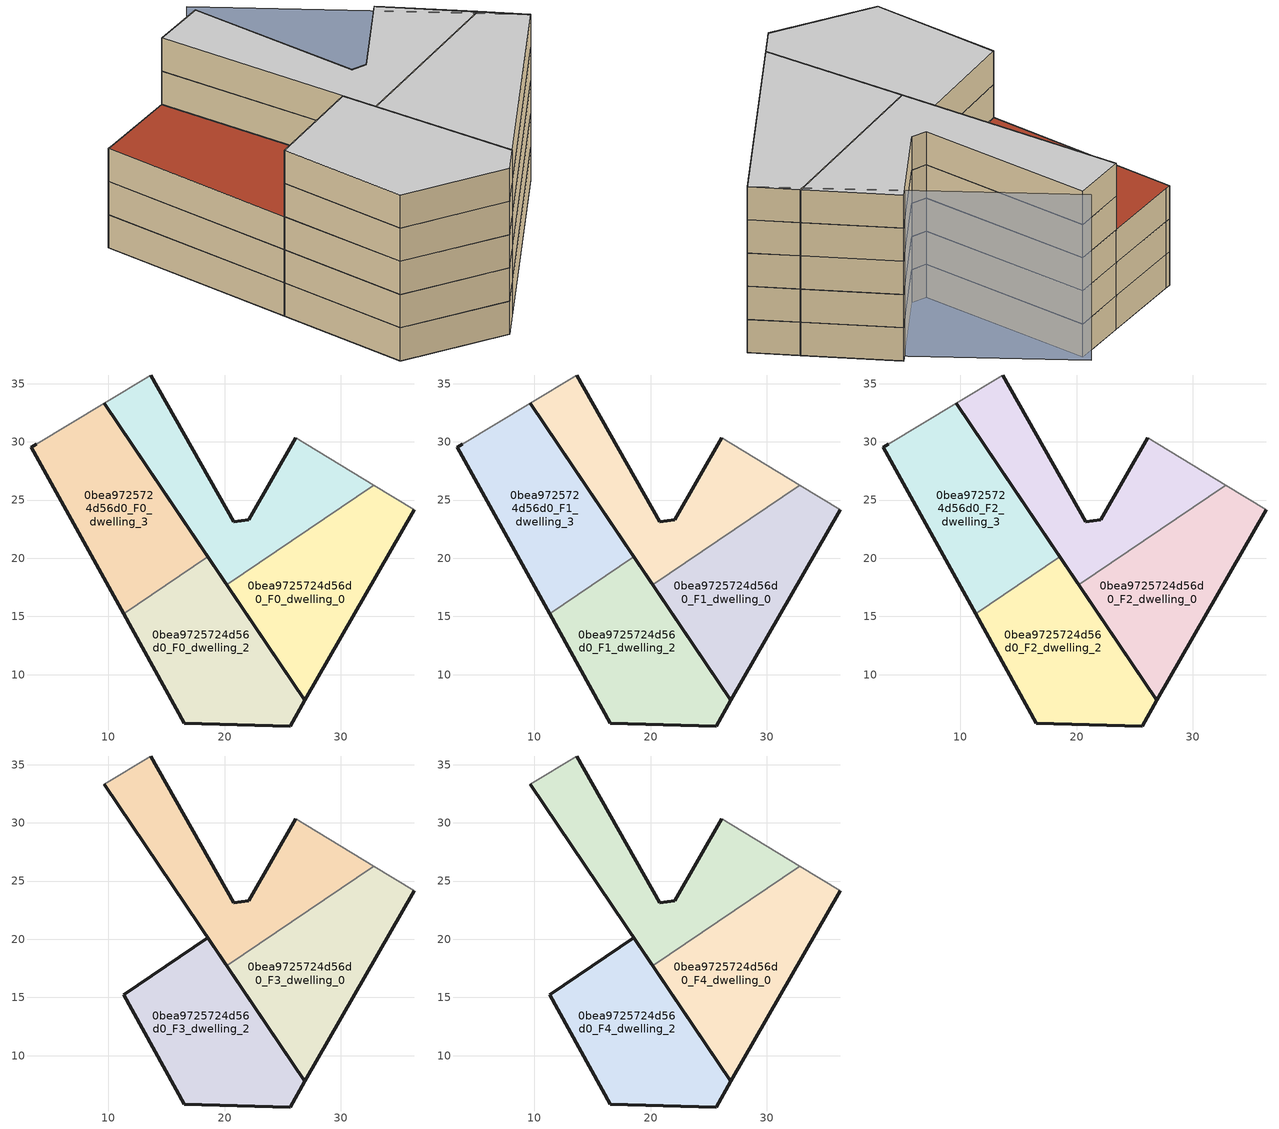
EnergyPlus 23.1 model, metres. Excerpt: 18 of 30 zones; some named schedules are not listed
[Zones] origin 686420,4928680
0bea9725724d56d0_F0_dwelling_0
 floor ground (EU_floor_Construction): 26.9,7.82 36.3,24.19 32.83,26.28 20.2,17.74 z0
 wall outside (EU_wall_Construction): 36.3,24.19 26.9,7.82 20.2,17.74 z0:3
 wall adiabatic (EU_wall_Construction): 32.83,26.28 36.3,24.19 z0:3
 wall to 0bea9725724d56d0_F0_dwelling_1 (EU_wall_Construction): 20.2,17.74 32.83,26.28 z0:3
0bea9725724d56d0_F0_dwelling_1
 floor ground (EU_floor_Construction): 32.83,26.28 26.09,30.36 22.08,23.33 20.77,23.15 13.68,35.75 9.66,33.32 20.2,17.74 z0
 wall outside (EU_wall_Construction): 13.68,35.75 20.77,23.15 22.08,23.33 26.09,30.36 / 20.2,17.74 9.66,33.32 z0:3
 wall adiabatic (EU_wall_Construction): 9.66,33.32 13.68,35.75 / 26.09,30.36 32.83,26.28 z0:3
0bea9725724d56d0_F0_dwelling_2
 floor ground (EU_floor_Construction): 25.62,5.59 26.9,7.82 18.57,20.14 11.31,15.24 16.54,5.82 z0
 wall outside (EU_wall_Construction): 18.57,20.14 26.9,7.82 25.62,5.59 16.54,5.82 11.31,15.24 z0:3
 wall to 0bea9725724d56d0_F0_dwelling_3 (EU_wall_Construction): 11.31,15.24 18.57,20.14 z0:3
0bea9725724d56d0_F0_dwelling_3
 floor ground (EU_floor_Construction): 18.57,20.14 9.66,33.32 3.83,29.81 3.39,29.55 11.31,15.24 z0
 wall outside (EU_wall_Construction): 9.66,33.32 18.57,20.14 / 11.31,15.24 3.39,29.55 3.83,29.81 z0:3
 wall adiabatic (EU_wall_Construction): 3.83,29.81 9.66,33.32 z0:3
0bea9725724d56d0_F1_dwelling_0
 floor to 0bea9725724d56d0_F0_dwelling_0 (EU_floor_Construction): 26.9,7.82 36.29,24.19 32.83,26.28 20.2,17.74 z3
 wall outside (EU_wall_Construction): 36.3,24.19 26.9,7.82 20.2,17.74 z3:6
 wall adiabatic (EU_wall_Construction): 32.83,26.28 36.3,24.19 z3:6
 wall to 0bea9725724d56d0_F1_dwelling_1 (EU_wall_Construction): 20.2,17.74 32.83,26.28 z3:6
0bea9725724d56d0_F1_dwelling_1
 floor to 0bea9725724d56d0_F0_dwelling_1 (EU_floor_Construction): 32.83,26.28 26.09,30.36 22.08,23.33 20.76,23.15 13.67,35.75 9.66,33.32 20.2,17.74 z3
 wall outside (EU_wall_Construction): 13.68,35.75 20.77,23.15 22.08,23.33 26.09,30.36 / 20.2,17.74 9.66,33.32 z3:6
 wall adiabatic (EU_wall_Construction): 9.66,33.32 13.68,35.75 / 26.09,30.36 32.83,26.28 z3:6
0bea9725724d56d0_F1_dwelling_2
 floor to 0bea9725724d56d0_F0_dwelling_2 (EU_floor_Construction): 25.62,5.59 26.9,7.82 18.57,20.14 11.31,15.24 16.53,5.82 z3
 wall outside (EU_wall_Construction): 18.57,20.14 26.9,7.82 25.62,5.59 16.54,5.82 11.31,15.24 z3:6
 wall to 0bea9725724d56d0_F1_dwelling_3 (EU_wall_Construction): 11.31,15.24 18.57,20.14 z3:6
0bea9725724d56d0_F1_dwelling_3
 floor to 0bea9725724d56d0_F0_dwelling_3 (EU_floor_Construction): 18.57,20.14 9.66,33.32 3.83,29.81 3.38,29.55 11.31,15.24 z3
 wall outside (EU_wall_Construction): 9.66,33.32 18.57,20.14 / 11.31,15.24 3.39,29.55 3.83,29.81 z3:6
 wall adiabatic (EU_wall_Construction): 3.83,29.81 9.66,33.32 z3:6
0bea9725724d56d0_F2_dwelling_0
 floor to 0bea9725724d56d0_F1_dwelling_0 (EU_floor_Construction): 26.9,7.82 36.29,24.19 32.83,26.28 20.2,17.74 z6
 wall outside (EU_wall_Construction): 36.3,24.19 26.9,7.82 20.2,17.74 z6:9
 wall adiabatic (EU_wall_Construction): 32.83,26.28 36.3,24.19 z6:9
 wall to 0bea9725724d56d0_F2_dwelling_1 (EU_wall_Construction): 20.2,17.74 32.83,26.28 z6:9
0bea9725724d56d0_F2_dwelling_1
 floor to 0bea9725724d56d0_F1_dwelling_1 (EU_floor_Construction): 32.83,26.28 26.09,30.36 22.08,23.33 20.76,23.15 13.67,35.75 9.66,33.32 20.2,17.74 z6
 wall outside (EU_wall_Construction): 13.68,35.75 20.77,23.15 22.08,23.33 26.09,30.36 / 20.2,17.74 9.66,33.32 z6:9
 wall adiabatic (EU_wall_Construction): 9.66,33.32 13.68,35.75 / 26.09,30.36 32.83,26.28 z6:9
0bea9725724d56d0_F2_dwelling_2
 floor to 0bea9725724d56d0_F1_dwelling_2 (EU_floor_Construction): 25.62,5.59 26.9,7.82 18.57,20.14 11.31,15.24 16.53,5.82 z6
 wall outside (EU_wall_Construction): 18.57,20.14 26.9,7.82 25.62,5.59 16.54,5.82 11.31,15.24 z6:9
 wall to 0bea9725724d56d0_F2_dwelling_3 (EU_wall_Construction): 11.31,15.24 18.57,20.14 z6:9
0bea9725724d56d0_F2_dwelling_3
 floor to 0bea9725724d56d0_F1_dwelling_3 (EU_floor_Construction): 18.57,20.14 9.66,33.32 3.83,29.81 3.38,29.55 11.31,15.24 z6
 wall outside (EU_wall_Construction): 9.66,33.32 18.57,20.14 / 11.31,15.24 3.39,29.55 3.83,29.81 z6:9
 wall adiabatic (EU_wall_Construction): 3.83,29.81 9.66,33.32 z6:9
 roof outside (EU_roof_Construction): 9.66,33.32 18.57,20.14 11.31,15.24 3.39,29.55 3.83,29.81 z9
0bea9725724d56d0_F3_dwelling_0
 floor to 0bea9725724d56d0_F2_dwelling_0 (EU_floor_Construction): 26.9,7.82 36.29,24.19 32.83,26.28 20.2,17.74 z9
 wall outside (EU_wall_Construction): 36.3,24.19 26.9,7.82 20.2,17.74 z9:12
 wall adiabatic (EU_wall_Construction): 32.83,26.28 36.3,24.19 z9:12
 wall to 0bea9725724d56d0_F3_dwelling_1 (EU_wall_Construction): 20.2,17.74 32.83,26.28 z9:12
0bea9725724d56d0_F3_dwelling_1
 floor to 0bea9725724d56d0_F2_dwelling_1 (EU_floor_Construction): 32.83,26.28 26.09,30.36 22.08,23.33 20.76,23.15 13.67,35.75 9.66,33.32 20.2,17.74 z9
 wall outside (EU_wall_Construction): 13.68,35.75 20.77,23.15 22.08,23.33 26.09,30.36 / 20.2,17.74 9.66,33.32 z9:12
 wall adiabatic (EU_wall_Construction): 9.66,33.32 13.68,35.75 / 26.09,30.36 32.83,26.28 z9:12
0bea9725724d56d0_F3_dwelling_2
 floor to 0bea9725724d56d0_F2_dwelling_2 (EU_floor_Construction): 25.62,5.59 26.9,7.82 18.57,20.14 11.31,15.24 16.53,5.82 z9
 wall outside (EU_wall_Construction): 25.62,5.59 16.54,5.82 11.31,15.24 18.57,20.14 26.9,7.82 25.62,5.59 z9:12
0bea9725724d56d0_F4_dwelling_0
 floor to 0bea9725724d56d0_F3_dwelling_0 (EU_floor_Construction): 26.9,7.82 36.29,24.19 32.83,26.28 20.2,17.74 z12
 wall outside (EU_wall_Construction): 36.3,24.19 26.9,7.82 20.2,17.74 z12:15
 wall adiabatic (EU_wall_Construction): 32.83,26.28 36.3,24.19 z12:15
 wall to 0bea9725724d56d0_F4_dwelling_1 (EU_wall_Construction): 20.2,17.74 32.83,26.28 z12:15
 ceiling to 0bea9725724d56d0_F5_dwelling_0 (EU_floor_Construction): 36.29,24.19 26.9,7.82 20.2,17.74 32.83,26.28 z15
0bea9725724d56d0_F4_dwelling_1
 floor to 0bea9725724d56d0_F3_dwelling_1 (EU_floor_Construction): 32.83,26.28 26.09,30.36 22.08,23.33 20.76,23.15 13.67,35.75 9.66,33.32 20.2,17.74 z12
 wall outside (EU_wall_Construction): 13.68,35.75 20.77,23.15 22.08,23.33 26.09,30.36 / 20.2,17.74 9.66,33.32 z12:15
 wall adiabatic (EU_wall_Construction): 9.66,33.32 13.68,35.75 / 26.09,30.36 32.83,26.28 z12:15
 ceiling to 0bea9725724d56d0_F5_dwelling_1 (EU_floor_Construction): 26.09,30.36 32.83,26.28 20.2,17.74 9.66,33.32 13.67,35.75 20.76,23.15 22.08,23.33 z15
0bea9725724d56d0_F4_dwelling_2
 floor to 0bea9725724d56d0_F3_dwelling_2 (EU_floor_Construction): 25.62,5.59 26.9,7.82 18.57,20.14 11.31,15.24 16.53,5.82 z12
 wall outside (EU_wall_Construction): 25.62,5.59 16.54,5.82 11.31,15.24 18.57,20.14 26.9,7.82 25.62,5.59 z12:15
 ceiling to 0bea9725724d56d0_F5_dwelling_2 (EU_floor_Construction): 18.57,20.14 26.9,7.82 25.62,5.59 16.53,5.82 11.31,15.24 z15
shading: 36.29,24.19 13.27,36.43 z0:15
[Building]
EU S2 Campaign: North Axis=0; Terrain=City; Solar Distribution=FullExterior
[Site:Location]
Bologna: Latitude=44.5; Longitude=11.25; Time Zone=1; Elevation=37
[SizingPeriod:WeatherFileDays]
AnnualSizingPeriod: Begin Month=1; Begin Day of Month=1; End Month=12; End Day of Month=31; Day of Week for Start Day=Monday; Use Weather File Daylight Saving Period=No; Use Weather File Rain and Snow Indicators=No
[MATERIAL]
EU_InternalMass_Material: Roughness=MediumRough; Thickness=0.1; Conductivity=1; Density=1800; Specific Heat=900; Thermal Absorptance=0.9; Solar Absorptance=0.7; Visible Absorptance=0.7
[MATERIAL:NOMASS] Roughness=MediumRough; Thermal Absorptance=0.9; Solar Absorptance=0.7; Visible Absorptance=0.7
Name | Thermal Resistance
EU_wall_NoMass | 0.779417
EU_roof_NoMass | 0.435466
EU_floor_NoMass | 0.588222
[CONSTRUCTION]
EU_wall_Construction: EU_wall_NoMass
EU_roof_Construction: EU_roof_NoMass
EU_floor_Construction: EU_floor_NoMass
EU_InternalMass_Construction: EU_InternalMass_Material
[ZONE] Type=1; Multiplier=1; Ceiling Height=autocalculate; Floor Area=autocalculate; Part of Total Floor Area=Yes
Name | Volume
0bea9725724d56d0_F0_dwelling_0; 0bea9725724d56d0_F1_dwelling_0; 0bea9725724d56d0_F2_dwelling_0; 0bea9725724d56d0_F3_dwelling_0; 0bea9725724d56d0_F4_dwelling_0 | 388.458
0bea9725724d56d0_F0_dwelling_1 | 388.49
0bea9725724d56d0_F1_dwelling_1; 0bea9725724d56d0_F2_dwelling_1; 0bea9725724d56d0_F3_dwelling_1; 0bea9725724d56d0_F4_dwelling_1 | 388.489
0bea9725724d56d0_F0_dwelling_2; 0bea9725724d56d0_F1_dwelling_2; 0bea9725724d56d0_F2_dwelling_2; 0bea9725724d56d0_F3_dwelling_2; 0bea9725724d56d0_F4_dwelling_2 | 388.463
0bea9725724d56d0_F0_dwelling_3; 0bea9725724d56d0_F1_dwelling_3; 0bea9725724d56d0_F2_dwelling_3 | 388.449
[INTERNALMASS] Construction=EU_InternalMass_Construction
Name | Zone or ZoneList | Surface Area
0bea9725724d56d0_F0_dwelling_0_EU_InternalMass | 0bea9725724d56d0_F0_dwelling_0 | 129.487
0bea9725724d56d0_F0_dwelling_1_EU_InternalMass | 0bea9725724d56d0_F0_dwelling_1 | 129.501
0bea9725724d56d0_F0_dwelling_2_EU_InternalMass | 0bea9725724d56d0_F0_dwelling_2 | 129.489
0bea9725724d56d0_F0_dwelling_3_EU_InternalMass | 0bea9725724d56d0_F0_dwelling_3 | 129.483
0bea9725724d56d0_F1_dwelling_0_EU_InternalMass | 0bea9725724d56d0_F1_dwelling_0 | 129.487
0bea9725724d56d0_F1_dwelling_1_EU_InternalMass | 0bea9725724d56d0_F1_dwelling_1 | 129.501
0bea9725724d56d0_F1_dwelling_2_EU_InternalMass | 0bea9725724d56d0_F1_dwelling_2 | 129.489
0bea9725724d56d0_F1_dwelling_3_EU_InternalMass | 0bea9725724d56d0_F1_dwelling_3 | 129.483
0bea9725724d56d0_F2_dwelling_0_EU_InternalMass | 0bea9725724d56d0_F2_dwelling_0 | 129.487
0bea9725724d56d0_F2_dwelling_1_EU_InternalMass | 0bea9725724d56d0_F2_dwelling_1 | 129.501
0bea9725724d56d0_F2_dwelling_2_EU_InternalMass | 0bea9725724d56d0_F2_dwelling_2 | 129.489
0bea9725724d56d0_F2_dwelling_3_EU_InternalMass | 0bea9725724d56d0_F2_dwelling_3 | 129.483
0bea9725724d56d0_F3_dwelling_0_EU_InternalMass | 0bea9725724d56d0_F3_dwelling_0 | 172.65
0bea9725724d56d0_F3_dwelling_1_EU_InternalMass | 0bea9725724d56d0_F3_dwelling_1 | 172.659
0bea9725724d56d0_F3_dwelling_2_EU_InternalMass | 0bea9725724d56d0_F3_dwelling_2 | 172.662
0bea9725724d56d0_F4_dwelling_0_EU_InternalMass | 0bea9725724d56d0_F4_dwelling_0 | 172.65
0bea9725724d56d0_F4_dwelling_1_EU_InternalMass | 0bea9725724d56d0_F4_dwelling_1 | 172.659
0bea9725724d56d0_F4_dwelling_2_EU_InternalMass | 0bea9725724d56d0_F4_dwelling_2 | 172.662
[OTHEREQUIPMENT] Fuel Type=Electricity; Design Level Calculation Method=Watts/Area; Power per Zone Floor Area=1; Fraction Latent=0; Fraction Radiant=0; Fraction Lost=0; Carbon Dioxide Generation Rate=0; EndUse Subcategory=EU_Step8_InternalGains
Name | Zone or ZoneList or Space or SpaceList | Schedule
EU_Step8_InternalGain_0bea9725724d56d0_F0_dwelling_0_f000 | 0bea9725724d56d0_F0_dwelling_0 | EU_Step8_GainSchedule_0bea9725724d56d0_F0_dwelling_0_f000
EU_Step8_InternalGain_0bea9725724d56d0_F0_dwelling_1_f000 | 0bea9725724d56d0_F0_dwelling_1 | EU_Step8_GainSchedule_0bea9725724d56d0_F0_dwelling_1_f000
EU_Step8_InternalGain_0bea9725724d56d0_F0_dwelling_2_f000 | 0bea9725724d56d0_F0_dwelling_2 | EU_Step8_GainSchedule_0bea9725724d56d0_F0_dwelling_2_f000
EU_Step8_InternalGain_0bea9725724d56d0_F0_dwelling_3_f000 | 0bea9725724d56d0_F0_dwelling_3 | EU_Step8_GainSchedule_0bea9725724d56d0_F0_dwelling_3_f000
EU_Step8_InternalGain_0bea9725724d56d0_F1_dwelling_0_f000 | 0bea9725724d56d0_F1_dwelling_0 | EU_Step8_GainSchedule_0bea9725724d56d0_F1_dwelling_0_f000
EU_Step8_InternalGain_0bea9725724d56d0_F1_dwelling_1_f000 | 0bea9725724d56d0_F1_dwelling_1 | EU_Step8_GainSchedule_0bea9725724d56d0_F1_dwelling_1_f000
EU_Step8_InternalGain_0bea9725724d56d0_F1_dwelling_2_f000 | 0bea9725724d56d0_F1_dwelling_2 | EU_Step8_GainSchedule_0bea9725724d56d0_F1_dwelling_2_f000
EU_Step8_InternalGain_0bea9725724d56d0_F1_dwelling_3_f000 | 0bea9725724d56d0_F1_dwelling_3 | EU_Step8_GainSchedule_0bea9725724d56d0_F1_dwelling_3_f000
EU_Step8_InternalGain_0bea9725724d56d0_F2_dwelling_0_f000 | 0bea9725724d56d0_F2_dwelling_0 | EU_Step8_GainSchedule_0bea9725724d56d0_F2_dwelling_0_f000
EU_Step8_InternalGain_0bea9725724d56d0_F2_dwelling_1_f000 | 0bea9725724d56d0_F2_dwelling_1 | EU_Step8_GainSchedule_0bea9725724d56d0_F2_dwelling_1_f000
EU_Step8_InternalGain_0bea9725724d56d0_F2_dwelling_2_f000 | 0bea9725724d56d0_F2_dwelling_2 | EU_Step8_GainSchedule_0bea9725724d56d0_F2_dwelling_2_f000
EU_Step8_InternalGain_0bea9725724d56d0_F2_dwelling_3_f000 | 0bea9725724d56d0_F2_dwelling_3 | EU_Step8_GainSchedule_0bea9725724d56d0_F2_dwelling_3_f000
EU_Step8_InternalGain_0bea9725724d56d0_F3_dwelling_0_f000 | 0bea9725724d56d0_F3_dwelling_0 | EU_Step8_GainSchedule_0bea9725724d56d0_F3_dwelling_0_f000
EU_Step8_InternalGain_0bea9725724d56d0_F3_dwelling_1_f000 | 0bea9725724d56d0_F3_dwelling_1 | EU_Step8_GainSchedule_0bea9725724d56d0_F3_dwelling_1_f000
EU_Step8_InternalGain_0bea9725724d56d0_F3_dwelling_2_f000 | 0bea9725724d56d0_F3_dwelling_2 | EU_Step8_GainSchedule_0bea9725724d56d0_F3_dwelling_2_f000
EU_Step8_InternalGain_0bea9725724d56d0_F4_dwelling_0_f000 | 0bea9725724d56d0_F4_dwelling_0 | EU_Step8_GainSchedule_0bea9725724d56d0_F4_dwelling_0_f000
EU_Step8_InternalGain_0bea9725724d56d0_F4_dwelling_1_f000 | 0bea9725724d56d0_F4_dwelling_1 | EU_Step8_GainSchedule_0bea9725724d56d0_F4_dwelling_1_f000
EU_Step8_InternalGain_0bea9725724d56d0_F4_dwelling_2_f000 | 0bea9725724d56d0_F4_dwelling_2 | EU_Step8_GainSchedule_0bea9725724d56d0_F4_dwelling_2_f000
[ZONEVENTILATION:DESIGNFLOWRATE] Schedule=EU_AlwaysOn; Design Flow Rate Calculation Method=AirChanges/Hour; Air Changes per Hour=0.712058; Ventilation Type=Natural; Fan Pressure Rise=0; Fan Total Efficiency=1; Constant Term Coefficient=1; Temperature Term Coefficient=0; Velocity Term Coefficient=0; Velocity Squared Term Coefficient=0; Minimum Indoor Temperature=-100; Maximum Indoor Temperature=100; Delta Temperature=-100; Minimum Outdoor Temperature=-100; Maximum Outdoor Temperature=100; Maximum Wind Speed=40
Name | Zone or ZoneList or Space or SpaceList
EU_ConstantAir_0bea9725724d56d0_F0_dwelling_0 | 0bea9725724d56d0_F0_dwelling_0
EU_ConstantAir_0bea9725724d56d0_F0_dwelling_1 | 0bea9725724d56d0_F0_dwelling_1
EU_ConstantAir_0bea9725724d56d0_F0_dwelling_2 | 0bea9725724d56d0_F0_dwelling_2
EU_ConstantAir_0bea9725724d56d0_F0_dwelling_3 | 0bea9725724d56d0_F0_dwelling_3
EU_ConstantAir_0bea9725724d56d0_F1_dwelling_0 | 0bea9725724d56d0_F1_dwelling_0
EU_ConstantAir_0bea9725724d56d0_F1_dwelling_1 | 0bea9725724d56d0_F1_dwelling_1
EU_ConstantAir_0bea9725724d56d0_F1_dwelling_2 | 0bea9725724d56d0_F1_dwelling_2
EU_ConstantAir_0bea9725724d56d0_F1_dwelling_3 | 0bea9725724d56d0_F1_dwelling_3
EU_ConstantAir_0bea9725724d56d0_F2_dwelling_0 | 0bea9725724d56d0_F2_dwelling_0
EU_ConstantAir_0bea9725724d56d0_F2_dwelling_1 | 0bea9725724d56d0_F2_dwelling_1
EU_ConstantAir_0bea9725724d56d0_F2_dwelling_2 | 0bea9725724d56d0_F2_dwelling_2
EU_ConstantAir_0bea9725724d56d0_F2_dwelling_3 | 0bea9725724d56d0_F2_dwelling_3
EU_ConstantAir_0bea9725724d56d0_F3_dwelling_0 | 0bea9725724d56d0_F3_dwelling_0
EU_ConstantAir_0bea9725724d56d0_F3_dwelling_1 | 0bea9725724d56d0_F3_dwelling_1
EU_ConstantAir_0bea9725724d56d0_F3_dwelling_2 | 0bea9725724d56d0_F3_dwelling_2
EU_ConstantAir_0bea9725724d56d0_F4_dwelling_0 | 0bea9725724d56d0_F4_dwelling_0
EU_ConstantAir_0bea9725724d56d0_F4_dwelling_1 | 0bea9725724d56d0_F4_dwelling_1
EU_ConstantAir_0bea9725724d56d0_F4_dwelling_2 | 0bea9725724d56d0_F4_dwelling_2
[HVACTEMPLATE:THERMOSTAT] Constant Heating Setpoint=20; Constant Cooling Setpoint=50
EU_HeatOnly_0bea9725724d56d0_F0_dwelling_0; EU_HeatOnly_0bea9725724d56d0_F0_dwelling_1; EU_HeatOnly_0bea9725724d56d0_F0_dwelling_2; EU_HeatOnly_0bea9725724d56d0_F0_dwelling_3; EU_HeatOnly_0bea9725724d56d0_F1_dwelling_0; EU_HeatOnly_0bea9725724d56d0_F1_dwelling_1; EU_HeatOnly_0bea9725724d56d0_F1_dwelling_2; EU_HeatOnly_0bea9725724d56d0_F1_dwelling_3; EU_HeatOnly_0bea9725724d56d0_F2_dwelling_0; EU_HeatOnly_0bea9725724d56d0_F2_dwelling_1; EU_HeatOnly_0bea9725724d56d0_F2_dwelling_2; EU_HeatOnly_0bea9725724d56d0_F2_dwelling_3; EU_HeatOnly_0bea9725724d56d0_F3_dwelling_0; EU_HeatOnly_0bea9725724d56d0_F3_dwelling_1; EU_HeatOnly_0bea9725724d56d0_F3_dwelling_2; EU_HeatOnly_0bea9725724d56d0_F4_dwelling_0; EU_HeatOnly_0bea9725724d56d0_F4_dwelling_1; EU_HeatOnly_0bea9725724d56d0_F4_dwelling_2; EU_HeatOnly_0bea9725724d56d0_F5_dwelling_0; EU_HeatOnly_0bea9725724d56d0_F5_dwelling_1; EU_HeatOnly_0bea9725724d56d0_F5_dwelling_2; EU_HeatOnly_0bea9725724d56d0_F6_dwelling_0; EU_HeatOnly_0bea9725724d56d0_F6_dwelling_1; EU_HeatOnly_0bea9725724d56d0_F6_dwelling_2; EU_HeatOnly_0bea9725724d56d0_F7_dwelling_0; EU_HeatOnly_0bea9725724d56d0_F7_dwelling_1; EU_HeatOnly_0bea9725724d56d0_F7_dwelling_2; EU_HeatOnly_0bea9725724d56d0_F8_dwelling_0; EU_HeatOnly_0bea9725724d56d0_F8_dwelling_1; EU_HeatOnly_0bea9725724d56d0_F8_dwelling_2
[HVACTEMPLATE:ZONE:IDEALLOADSAIRSYSTEM] System Availability Schedule=EU_AlwaysOn; Maximum Heating Supply Air Temperature=50; Minimum Cooling Supply Air Temperature=13; Maximum Heating Supply Air Humidity Ratio=0.0156; Minimum Cooling Supply Air Humidity Ratio=0.0077; Heating Limit=NoLimit; Cooling Limit=NoLimit; Heating Availability Schedule=EU_AlwaysOn; Cooling Availability Schedule=EU_CoolingOff; Dehumidification Control Type=ConstantSensibleHeatRatio; Cooling Sensible Heat Ratio=0.7; Dehumidification Setpoint=60; Humidification Control Type=None; Humidification Setpoint=30; Outdoor Air Method=None; Outdoor Air Flow Rate per Person=0.00944; Outdoor Air Flow Rate per Zone Floor Area=0; Outdoor Air Flow Rate per Zone=0; Demand Controlled Ventilation Type=None; Outdoor Air Economizer Type=NoEconomizer; Heat Recovery Type=None; Sensible Heat Recovery Effectiveness=0.7; Latent Heat Recovery Effectiveness=0.65
Name | Template Thermostat
0bea9725724d56d0_F0_dwelling_0 | EU_HeatOnly_0bea9725724d56d0_F0_dwelling_0
0bea9725724d56d0_F0_dwelling_1 | EU_HeatOnly_0bea9725724d56d0_F0_dwelling_1
0bea9725724d56d0_F0_dwelling_2 | EU_HeatOnly_0bea9725724d56d0_F0_dwelling_2
0bea9725724d56d0_F0_dwelling_3 | EU_HeatOnly_0bea9725724d56d0_F0_dwelling_3
